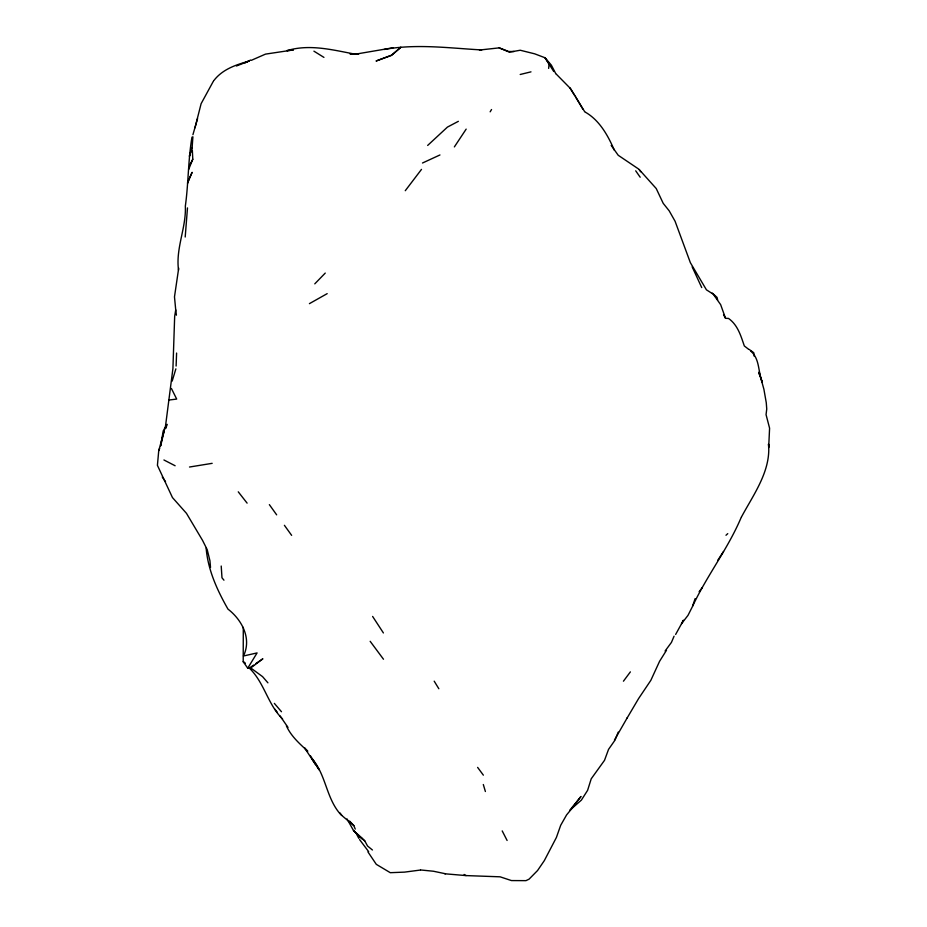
<?xml version="1.0" encoding="UTF-8"?>
<svg xmlns="http://www.w3.org/2000/svg" width="927" height="927" viewBox="0 0 927 927"><rect width="100%" height="100%" fill="white"/><g stroke="black" fill="none" stroke-linecap="round" stroke-linejoin="round"><path stroke-width="1.39" d="M243.291 627.347L243.21 661.658L247.729 668.205L251.02 667.741L262.874 658.796L255.922 663.547M178.529 270.093C175.562 248.112 186.315 227.822 185.342 206.107C188.529 183.21 188.065 159.965 191.982 137.126M176.107 366.038L176.594 353.048M187.486 207.915L185.203 237.011M192.132 147.52L189.432 156.142L192.132 147.52L192.909 136.79M166.06 428.123L166.999 424.323L163.233 430.881L160.649 445.945L164.241 430.591L158.737 450.707L157.416 465.342L172.457 497.567L186.478 513.349L202.538 540.371L207.208 549.676L209.942 560.754L210.522 567.463M548.657 68.413L549.062 64.021L545.076 57.787L534.74 53.847L520.244 50.243L509.41 52.144L499.178 47.868L479.468 50.035L481.762 49.942C449.259 48.123 416.547 43.581 384.114 49.479M178.702 268.135L174.485 296.849L175.724 309.896L174.67 316.316L172.92 368.564L165.145 428.934M194.983 127.775L201.113 103.685L213.337 81.275M618.239 732.11L614.995 740.163L608.552 749.364L604.52 760.314L591.217 778.807L587.602 790.337L581.391 800.094L569.63 810.441L580.986 796.467L572.283 807.834M197.578 118.586L192.92 134.693M172.167 381.124L175.875 368.865M692.608 606.038L695.123 598.622M158.737 450.707L159.687 448.32M188.587 169.629L192.793 159.235L192.341 150.29M674.068 636.2L671.449 642.388L665.099 651.009M247.729 668.205L257.08 652.921L243.442 656.003C251.935 638.61 242.005 619.966 227.961 609.097C217.242 590.314 207.891 569.885 206.142 548.077M692.724 606.026L687.996 615.366L681.519 623.709L683.466 620.221L675.644 634.439M692.956 605.482C707.301 575.03 728.24 548.286 741.287 517.208M190.035 164.473L192.793 159.235M627.324 717.649L614.462 740.059M627.023 718.182L638.61 698.541L650.835 680.348L659.584 661.299L666.49 650.267M490.151 111.819L491.542 109.525M623.442 681.194L630.372 671.89M466.165 129.12L454.369 146.906M741.496 516.907C753.581 494.427 771.102 470.846 768.518 444.045L768.68 447.474L769.584 428.17L766.061 414.647L766.745 409.016L766.27 402.735L763.906 389.282L759.143 371.982L759.433 374.404M717.625 560.487L723.512 551.507M421.495 169.386L405.273 190.707M699.12 591.739L702.26 587.602M574.056 805.876L566.571 814.949L560.696 825.285L556.397 837.475L544.334 860.604L537.556 870.534L529.039 879.19L525.957 880.65L511.449 880.569L500.082 876.815L466.014 875.586L444.798 873.779M314.774 283.859L325.25 273.083M572.04 807.753L575.957 803.709M213.685 80.8C222.422 69.189 235.945 64.844 249.143 61.043L236.42 65.991M725.992 535.261L727.765 533.639M427.66 145.435L447.428 127.103L458.355 121.333M253.604 665.134L250.139 667.51L262.573 676.64L267.915 682.828M327.185 293.639L309.421 303.65M245.064 62.851L250.58 60.035M422.503 163.001L439.954 154.96M251.449 60.278L265.493 54.125L292.909 50M520.198 74.484L530.986 71.854M350.105 53.893L355.308 54.206L392.967 47.775M212.167 463.338L189.502 467.023M420.452 870.036L404.566 872.122L390.29 872.689L376.292 864.335L367.961 851.948M168.76 400.058L176.686 399.073L171.425 388.494M293.395 49.977L286.895 50.649C309.653 43.766 332.793 49.977 355.308 54.206M445.447 873.755L433.465 871.241L420.858 869.989M514.091 51.518L508.691 51.506L499.178 47.868M723.547 314.798L725.54 318.309L728.541 318.436C737.846 325.076 740.835 335.829 744.323 345.956L748.332 349.062M350.267 53.87L358.564 54.253M163.928 459.977L175.122 465.76M464.137 874.451L466.014 875.586M313.917 51.159L323.94 57.393M585.435 112.225C599.514 120.301 608.089 135.655 614.323 150.22M355.238 829.086L353.836 825.621L340.777 814.601C326.223 798.506 326.292 775.667 312.48 759.12L319.143 769.839L311.588 758.008M749.074 349.352L753.755 352.712L754.288 356.374M372.422 849.989L367.532 845.98L364.74 840.835L353.523 830.569L347.034 818.923M364.74 840.835L356.501 833.976L358.819 838.367M245.191 663.326L243.21 661.658L244.971 663.187M712.272 293.106L717.058 297.416L717.637 299.931M556.443 74.299L570.568 88.633L584.798 111.889M349.56 821.044L353.836 825.621M611.194 145.377L618.216 155.272L638.888 169.212L656.223 188.529L663.211 203.337L669.213 210.869L675.088 221.275L690.372 262.689L706.432 289.827L713.234 294.16L720.661 304.67L725.54 318.309M282.596 718.993C267.718 704.532 264.38 682.481 249.27 668.054M274.357 703.384L281.472 711.727M223.952 580.186L221.982 577.788L221.217 566.038M340.058 813.002L341.692 815.215M238.262 491.831L247.103 503.129M359.56 839.561L368.645 851.646M274.879 709.19L277.44 712.539M383.488 659.236L370.163 641.31M477.625 767.394L483.361 775.157M284.404 525.308L291.634 535.354M269.363 504.636L276.652 514.844M635.702 170.811L640.175 177.219M162.295 477.034L165.527 481.669M287.996 727.405L280 715.887M372.619 616.432L383.407 632.956M750.731 351.055C760.152 359.282 757.811 371.901 762.376 382.295L758.946 373.141M639.271 169.664L640.661 171.75M575.528 96.779L582.99 109.374M434.195 681.171L438.842 688.738M569.746 87.694L574.798 95.666M553.743 71.518L545.076 57.787L551.356 65.157L555.945 73.986M502.202 830.905L507.104 840.476M310.522 755.911L315.157 763.987L304.624 747.95L307.764 751.252C299.653 743.778 290.974 736.131 286.408 725.864M701.727 287.59L692.168 266.849M483.315 784.52L485.389 791.507M175.724 309.896L176.408 315.168M189.189 178.714L187.509 183.21L192.109 172.329L189.189 178.714M400.835 47.323L391.588 55.365L376.061 61.02L391.461 55.191L400.835 47.323M362.527 838.981L353.523 830.569L362.527 838.981"/></g></svg>
